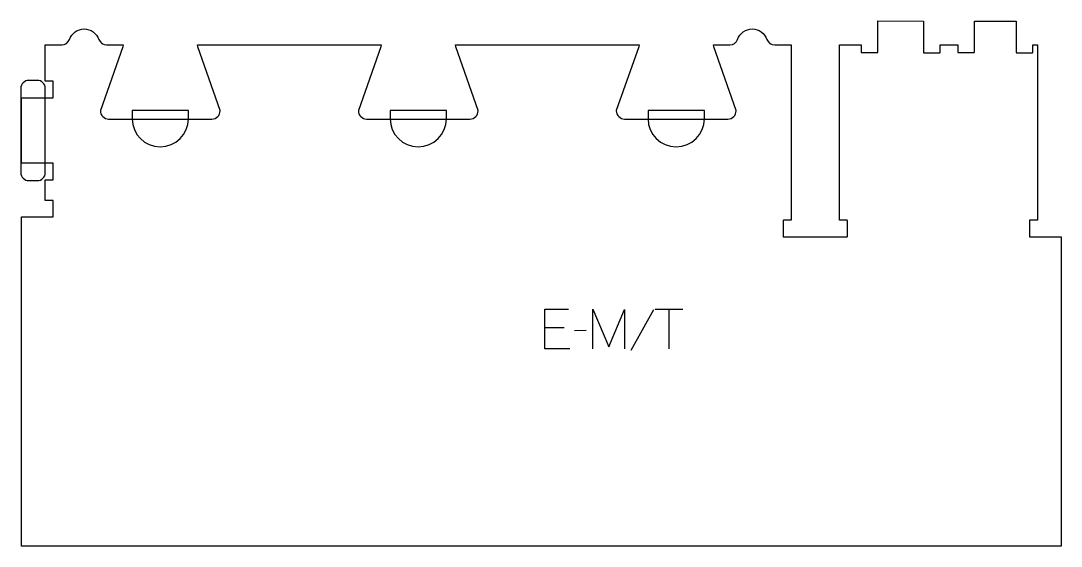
# Model space of a CAD drawing. Extents: x -393 to 393, y -179 to 218.
import ezdxf

# ---------------------------------------------------------------- set-up
doc = ezdxf.new("R2010")
doc.units = 0
for name, color, linetype in [('1_ANYTOOL_1MMDEEP_LABELS_S', 2, 'CONTINUOUS'), ('4_ANYTOOL_CUTTHROUGH_OUTSI', 5, 'CONTINUOUS'), ('5_ANYTOOL_HALF_MILL_9MM_IN', 3, 'CONTINUOUS')]:
    doc.layers.add(name, color=color, linetype=linetype)

msp = doc.modelspace()

# ---------------------------------------------------------------- linework, layer by layer
at = {"layer": '1_ANYTOOL_1MMDEEP_LABELS_S'}
for p, q in [((86.46, 0.01), (107.21, 0.01)), ((96.71, 0.01), (96.71, -29.99)), ((85.18, -0.46), (67.99, -31.24)), ((17.68, -13.92), (3.02, -13.92)), ((34.18, -16.11), (25.39, -16.19))]:
    msp.add_line(p, q, dxfattribs=at)
for points in [[(21.96, -29.99), (3.02, -29.99), (3.02, 0.01), (20.85, 0.01)], [(39.32, -29.99), (39.32, 0.01), (51.32, -28.36), (63.32, -0.12), (63.32, -29.99)]]:
    msp.add_lwpolyline(points, dxfattribs=at)
at = {"layer": '4_ANYTOOL_CUTTHROUGH_OUTSI'}
msp.add_lwpolyline([(73.99, 198.32), (57.09, 150.03), (57.08, 149.95, 0.414214), (63.33, 143.7), (141.33, 143.7, 0.414214), (147.58, 149.95), (147.56, 150.03), (130.67, 198.32), (130.43, 199.7), (142.83, 199.7, 0.317837), (148.73, 203.87, -0.707107), (170.88, 203.87, 0.317837), (176.77, 199.7), (189.18, 199.67), (189.18, 67.2), (183.43, 67.2, 0.414214), (183.18, 66.95), (183.18, 54.95, 0.414214), (183.43, 54.7), (231.43, 54.7, 0.414214), (231.68, 54.95), (231.68, 66.95, 0.414214), (231.43, 67.2), (225.68, 67.2), (225.68, 199.7), (242.18, 199.7), (242.16, 194.17, 0.414214), (242.41, 193.92), (254.41, 193.89, 0.414214), (254.66, 194.14), (254.72, 217.89), (289.22, 217.73), (289.16, 193.98, 0.414214), (289.41, 193.73), (301.41, 193.7, 0.414214), (301.66, 193.95), (301.68, 199.7), (315.09, 199.7), (315.07, 194.25, 0.414253), (315.32, 193.99), (327.32, 193.96, 0.414178), (327.57, 194.21), (327.59, 199.95), (327.63, 217.57), (359.22, 217.57), (359.18, 200.06), (359.16, 194.06, 0.414214), (359.41, 193.81), (371.41, 193.78, 0.414204), (371.66, 194.02), (371.68, 199.7), (375.18, 199.7), (375.18, 67.2), (369.43, 67.2, 0.414214), (369.18, 66.95), (369.18, 54.95, 0.414214), (369.43, 54.7), (393.18, 54.7), (393.18, -178.97), (-392.32, -178.97), (-392.32, 69.7), (-368.57, 69.7, 0.414214), (-368.32, 69.95), (-368.32, 81.95, 0.414214), (-368.57, 82.2), (-374.32, 82.2), (-374.32, 97.78), (-368.57, 97.78, 0.414214), (-368.32, 98.03), (-368.32, 110.03, 0.414214), (-368.57, 110.28), (-392.32, 110.28), (-392.32, 159.78), (-368.57, 159.78, 0.414214), (-368.32, 160.03), (-368.32, 172.03, 0.414214), (-368.57, 172.28), (-374.32, 172.28), (-374.32, 199.7), (-361.92, 199.7, 0.317837), (-356.03, 203.87, -0.707107), (-333.87, 203.87, 0.317837), (-327.98, 199.7), (-315.58, 199.7), (-315.81, 198.3), (-332.71, 150.03), (-332.72, 149.95, 0.414214), (-326.47, 143.7), (-248.47, 143.7, 0.414214), (-242.22, 149.95), (-242.24, 150.03), (-259.14, 198.32), (-259.37, 199.7), (-120.68, 199.7), (-120.91, 198.3), (-137.81, 150.03), (-137.82, 149.95, 0.414214), (-131.57, 143.7), (-53.57, 143.7, 0.414214), (-47.32, 149.95), (-47.34, 150.03), (-64.24, 198.32), (-64.47, 199.7), (74.22, 199.7)], format="xyb", close=True, dxfattribs=at)
at = {"layer": '5_ANYTOOL_HALF_MILL_9MM_IN'}
for points in [[(-386.82, 172.9, 0.414214), (-392.82, 166.9), (-392.82, 103.15, 0.414214), (-386.82, 97.15), (-380.32, 97.15, 0.414214), (-374.32, 103.15), (-374.32, 166.9, 0.414214), (-380.32, 172.9)], [(-308.72, 143.95, 1), (-266.22, 143.95), (-266.22, 150.2), (-308.72, 150.2)], [(-113.82, 143.95, 1), (-71.32, 143.95), (-71.32, 150.2), (-113.82, 150.2)], [(81.08, 143.95, 1), (123.58, 143.95), (123.58, 150.2), (81.08, 150.2)]]:
    msp.add_lwpolyline(points, format="xyb", close=True, dxfattribs=at)

doc.saveas('drawing.dxf')
